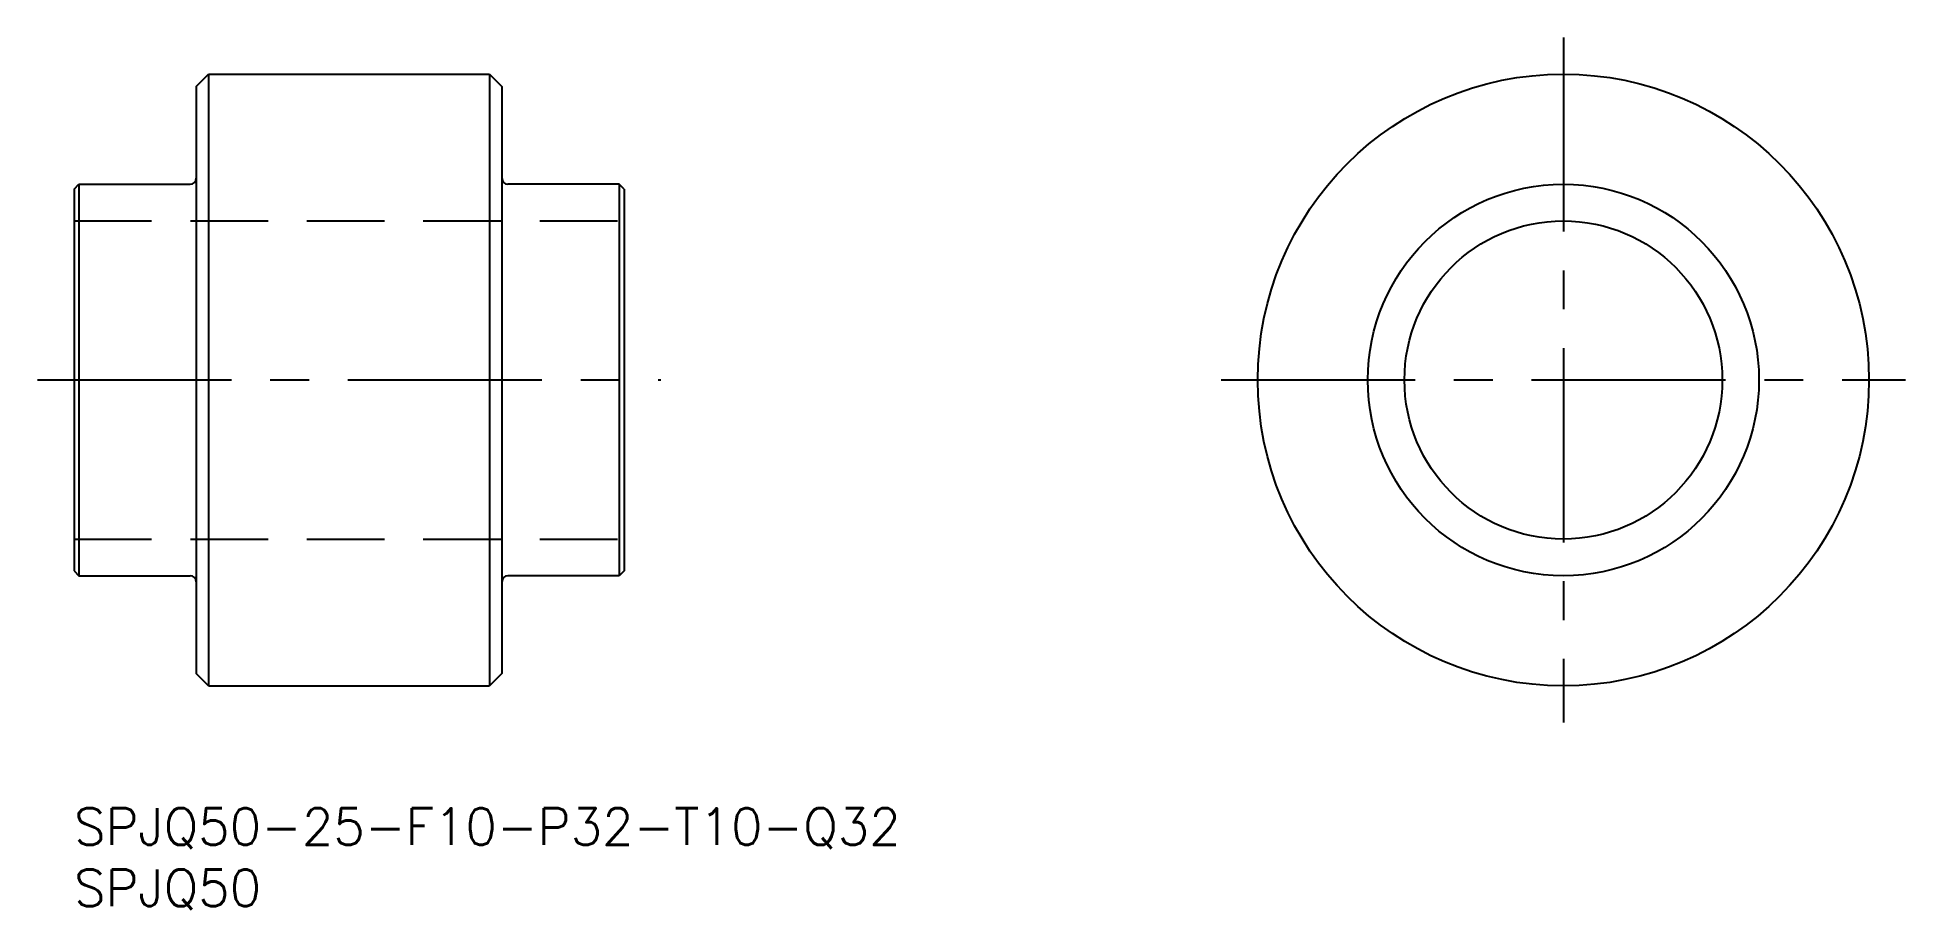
# Model space of a CAD drawing. Extents: x -3 to 150, y -8 to 63.
import ezdxf

# ---------------------------------------------------------------- set-up
doc = ezdxf.new("R2010")
doc.units = 0
doc.header["$LTSCALE"] = 0.5
doc.linetypes.add('CENTER', pattern=[50.8, 31.75, -6.35, 6.35, -6.35])
doc.linetypes.add('DASHED', pattern=[19.05, 12.7, -6.35])
for name, color, linetype in [('MSM_CENTER', 1, 'CENTER'), ('MSM_CONTINUOUS', 7, 'CONTINUOUS'), ('MSM_DASHED', 4, 'DASHED'), ('MSM_PART_NUMBER', 7, 'CONTINUOUS')]:
    doc.layers.add(name, color=color, linetype=linetype)
doc.styles.get("Standard").update_dxf_attribs({"font": 'txt.shx', "height": 3, "bigfont": 'bigfont.shx'})

# ---------------------------------------------------------------- blocks, each defined once
blk = doc.blocks.new('*U6')
at = {"layer": 'MSM_PART_NUMBER'}
blk.add_text('SPJQ50-25-F10-P32-T10-Q32', height=3, dxfattribs=at).set_placement((0, -3))
blk = doc.blocks.new('*U7')
at = {"layer": 'MSM_PART_NUMBER'}
blk.add_text('SPJQ50', height=3, dxfattribs=at).set_placement((0, -8))

msp = doc.modelspace()

# ---------------------------------------------------------------- linework, layer by layer
at = {"layer": 'MSM_CENTER'}
for p, q in [((121.84, 63), (121.84, 7)), ((-3, 35), (48, 35)), ((93.84, 35), (149.84, 35))]:
    msp.add_line(p, q, dxfattribs=at)
at = {"layer": 'MSM_CONTINUOUS'}
for p, q in [((10, 59), (11, 60)), ((11, 60), (11, 10)), ((11, 60), (34, 60)), ((34, 60), (34, 10)), ((34, 60), (35, 59)), ((10, 59), (10, 11)), ((35, 59), (35, 11)), ((0, 50.6), (0.4, 51)), ((0, 50.6), (0, 19.4)), ((0.4, 51), (9.5, 51)), ((0.4, 51), (0.4, 19)), ((44.6, 51), (35.5, 51)), ((45, 50.6), (44.6, 51)), ((44.6, 51), (44.6, 19)), ((45, 50.6), (45, 19.4)), ((0, 19.4), (0.4, 19)), ((0.4, 19), (9.5, 19)), ((44.6, 19), (35.5, 19)), ((45, 19.4), (44.6, 19)), ((11, 10), (10, 11)), ((35, 11), (34, 10)), ((11, 10), (34, 10))]:
    msp.add_line(p, q, dxfattribs=at)
for radius in [25, 16, 13]:
    msp.add_circle((121.84, 35), radius, dxfattribs=at)
for centre, start, end in [((9.5, 51.5), 270, 0), ((35.5, 51.5), 180, 270), ((9.5, 18.5), 0, 90), ((35.5, 18.5), 90, 180)]:
    msp.add_arc(centre, 0.5, start, end, dxfattribs=at)
at = {"layer": 'MSM_DASHED'}
for p, q in [((0, 48), (45, 48)), ((0, 22), (45, 22))]:
    msp.add_line(p, q, dxfattribs=at)

# ---------------------------------------------------------------- block references
at = {"layer": 'MSM_CONTINUOUS'}
for name in ['*U6', '*U7']:
    msp.add_blockref(name, (0, 0), dxfattribs=at)

doc.saveas('drawing.dxf')
